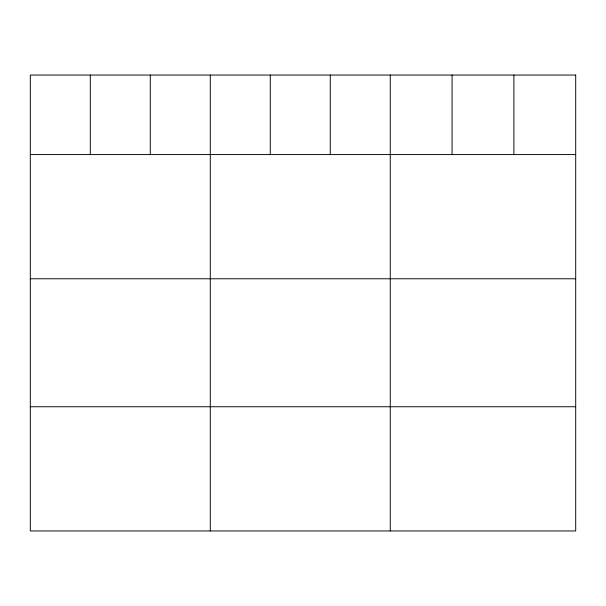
<?xml version="1.0" encoding="UTF-8"?>
<svg xmlns="http://www.w3.org/2000/svg" width="606" height="606" viewBox="0 0 606 606"><rect width="100%" height="100%" fill="white"/><g stroke="black" fill="none" stroke-linecap="round" stroke-linejoin="round"><path stroke-width="0.91" d="M30.3 154.575L575.7 154.575M30.3 278.775L575.7 278.775M30.3 406.74L575.7 406.74M513.888 75.053L513.888 154.575M452.076 75.053L452.076 154.575M390.264 75.053L390.264 530.947M330.27 75.053L330.27 154.575M270.276 75.053L270.276 154.575M210.282 75.053L210.282 530.947M150.288 75.053L150.288 154.575M90.294 75.053L90.294 154.575M575.7 75.053L30.3 75.053L30.3 530.947L575.7 530.947L575.7 75.053"/></g></svg>
